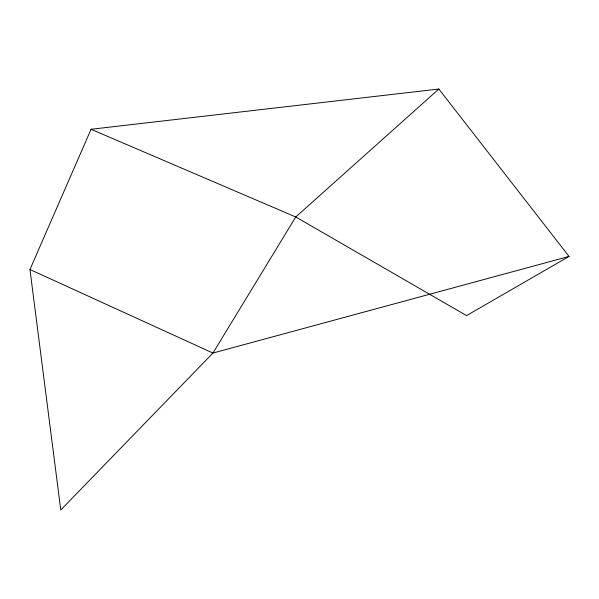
<?xml version="1.0" encoding="UTF-8"?>
<svg xmlns="http://www.w3.org/2000/svg" width="599" height="599" viewBox="0 0 599 599"><rect width="100%" height="100%" fill="white"/><g stroke="black" fill="none" stroke-linecap="round" stroke-linejoin="round"><path stroke-width="0.9" d="M438.85 89.026L295.756 216.98L212.937 353.058L60.769 509.974L29.95 269.505L91.063 129.279L438.85 89.026L569.05 256.424L466.569 315.598L295.756 216.98L91.063 129.279M569.05 256.424L212.937 353.058L29.95 269.505"/></g></svg>
